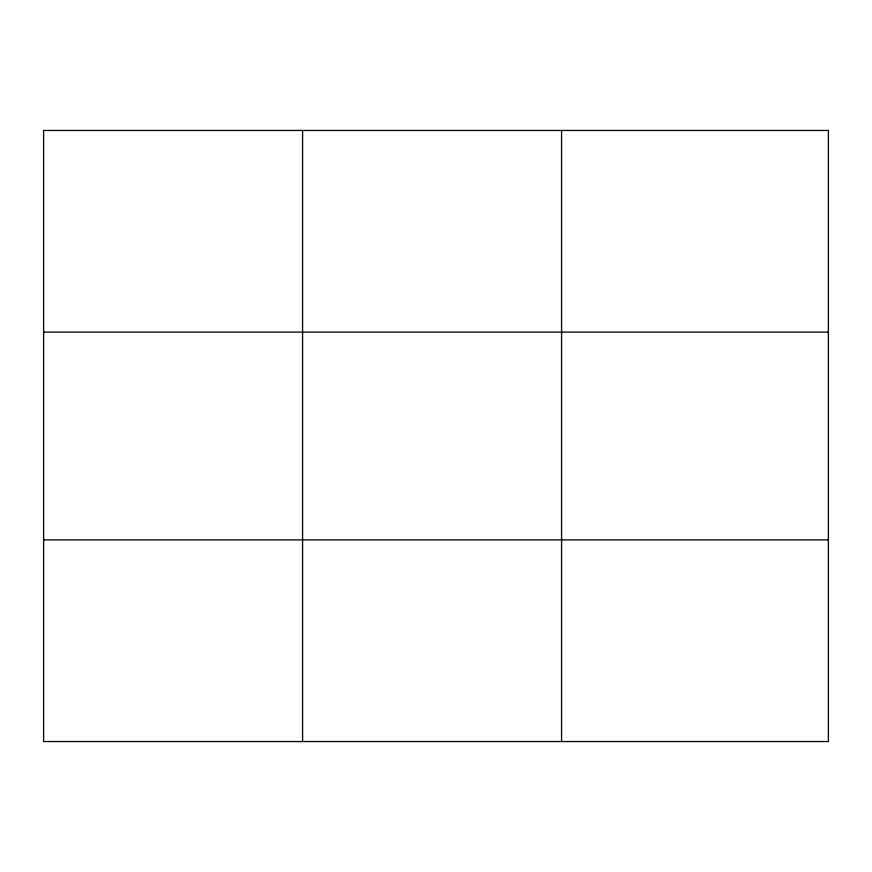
<?xml version="1.0" encoding="UTF-8"?>
<svg xmlns="http://www.w3.org/2000/svg" width="872" height="872" viewBox="0 0 872 872"><rect width="100%" height="100%" fill="white"/><g stroke="black" fill="none" stroke-linecap="round" stroke-linejoin="round"><path stroke-width="1.31" d="M302.584 741.538L302.584 130.462M561.568 741.538L561.568 130.462M43.6 332.123L828.4 332.123M43.6 539.877L828.4 539.877M828.4 130.462L828.4 741.538L43.6 741.538L43.6 130.462L828.4 130.462"/></g></svg>
